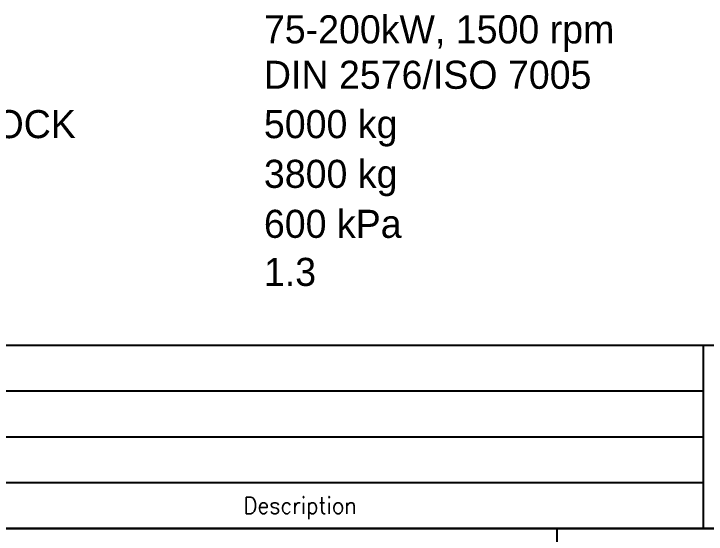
# Model space of a CAD drawing. Extents: x 0 to 11880, y 0 to 8400.
# Drawn here: x 9395 to 10906, y 1147 to 2283 of the extents above; entities that cross this region are included whole.
import ezdxf

# ---------------------------------------------------------------- set-up
doc = ezdxf.new("R2010")
doc.units = 0
doc.header["$LTSCALE"] = 20
for name, color, linetype in [('10', 3, 'CONTINUOUS'), ('AHL-CON-35', 3, 'CONTINUOUS'), ('schriftfeld', 7, 'CONTINUOUS')]:
    doc.layers.add(name, color=color, linetype=linetype)
doc.layers.add('M_EQUIP_E7', color=7, linetype='CONTINUOUS', lineweight=70)
doc.styles.add('SIMPLEX', font='simplex.shx')
doc.styles.add('TXT', font='TXT')

# ---------------------------------------------------------------- blocks, each defined once
blk = doc.blocks.new('A$C6EAD2A84')
at = {"layer": '10', "color": 3}
blk.add_line((0, 68), (180, 68), dxfattribs=at)
at = {"layer": 'schriftfeld', "color": 3}
for p, q in [((141, 68), (141, 48)), ((19, 48), (179, 48)), ((125, 48), (125, 33))]:
    blk.add_line(p, q, dxfattribs=at)
at = {"layer": 'schriftfeld', "color": 4}
for p, q in [((19, 63), (141, 63)), ((19, 58), (141, 58)), ((19, 53), (141, 53))]:
    blk.add_line(p, q, dxfattribs=at)
at = {"layer": 'schriftfeld', "color": 1}
blk.add_line((180, 48), (15, 48), dxfattribs=at)
at = {"layer": 'schriftfeld', "color": 4, "style": 'SIMPLEX', "width": 0.931754}
blk.add_text('Description', height=1.8, dxfattribs=at).set_placement((90.827, 49.6))

msp = doc.modelspace()

# ---------------------------------------------------------------- block references
at = {"layer": 'M_EQUIP_E7', "lineweight": 35, "xscale": 20, "yscale": 20, "zscale": 20}
msp.add_blockref('A$C6EAD2A84', (8080, 200), dxfattribs=at)

# ---------------------------------------------------------------- texts
at = {"layer": 'AHL-CON-35', "color": 3, "linetype": 'Continuous', "style": 'TXT'}
for s, p in [('75-200kW, 1500 rpm', (9941, 2218.4)), ('DIN 2576/ISO 7005', (9941, 2119.3)), ('TOTAL WEIGHT FILLED WITH STOCK', (8078.9, 2011.6)), ('5000 kg', (9941, 2011.6)), ('3800 kg', (9941, 1903.1)), ('600 kPa', (9941, 1794)), ('1.3', (9941, 1689.1))]:
    msp.add_text(s, height=61.25, dxfattribs=at).set_placement(p)

doc.saveas('drawing.dxf')
